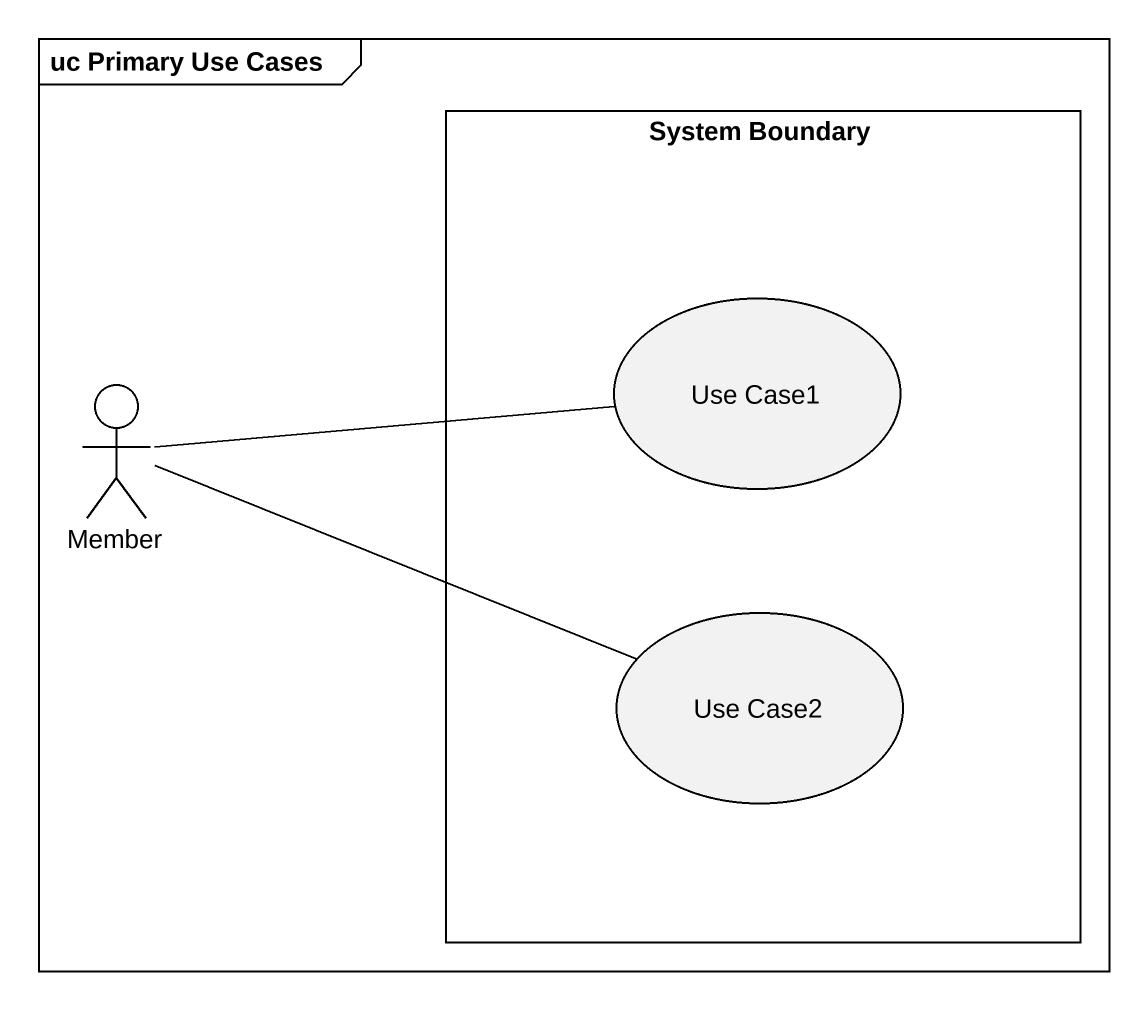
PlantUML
@startuml
mainframe uc Primary Use Cases
rectangle "System Boundary" as System_Boundary {
  usecase "Use Case1" as Use_Case1
  usecase "Use Case2" as Use_Case2
}
actor Member
Member -right- Use_Case1
Member -right- Use_Case2
@enduml
